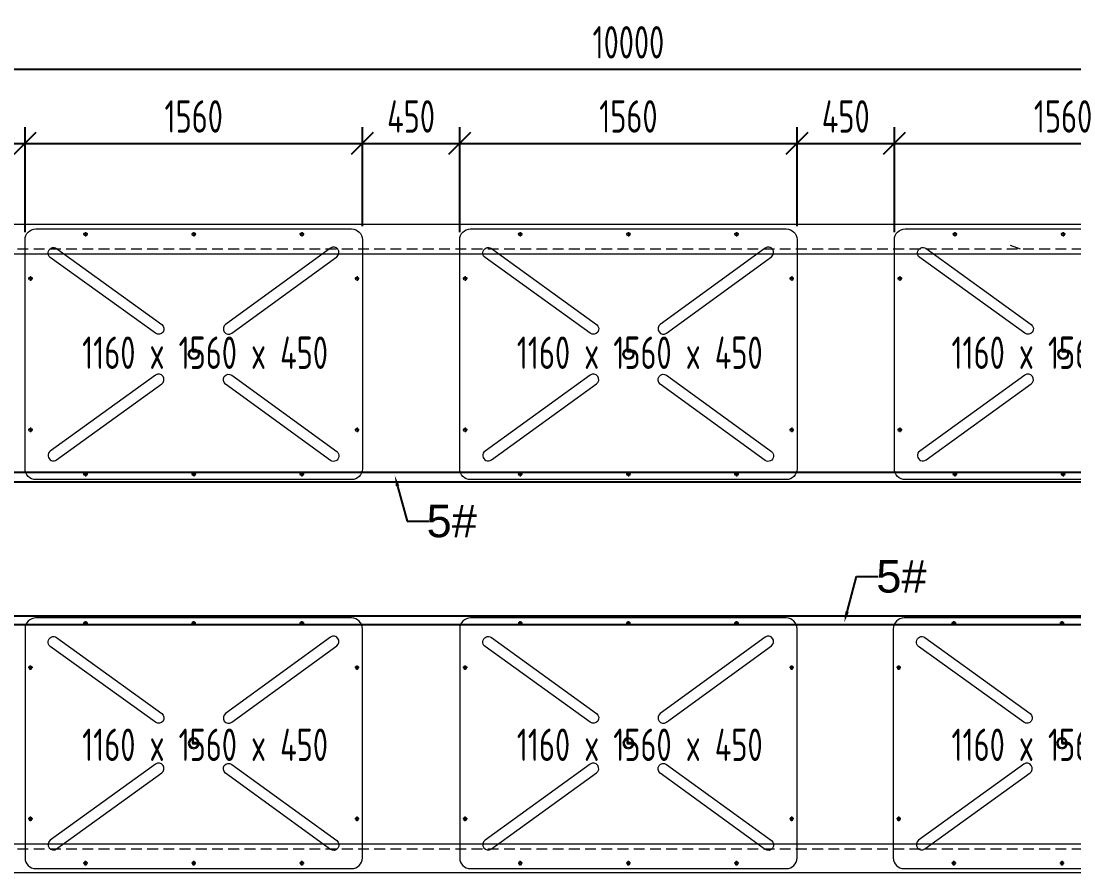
# Model space of a CAD drawing. Header units: millimetres. Extents: x 4 to 2106212, y -117026 to 198097.
# Drawn here: x 2017384 to 2022253, y 180080 to 184021 of the extents above; entities that cross this region are included whole.
import ezdxf
from ezdxf import colors
from ezdxf.entities.mleader import LeaderData, LeaderLine
from ezdxf.math import Vec2, Vec3

# ---------------------------------------------------------------- set-up
doc = ezdxf.new("R2010")
doc.units = ezdxf.units.MM
doc.linetypes.add('CENTER', pattern=[0.6, 0.375, -0.075, 0.075, -0.075])
doc.linetypes.add('DASHED', pattern=[0.75, 0.5, -0.25])
for name, color, linetype, lineweight in [('0dim', 6, 'Continuous', 9), ('dim', 6, 'Continuous', 13), ('文本', 3, 'Continuous', 13), ('浮箱', 160, 'Continuous', 20), ('铝型材', 7, 'Continuous', 13)]:
    doc.layers.add(name, color=color, linetype=linetype, lineweight=lineweight)
doc.layers.add('卡槽', color=242, linetype='Continuous')
doc.layers.add('标注', color=9, linetype='Continuous')
doc.styles.add('Arial', font='arial.ttf')
doc.styles.add('hztxt', font='ros1.shx', dxfattribs={"width": 0.8, "bigfont": 'hztxt.shx'})
doc.dimstyles.new('DIM-50', dxfattribs={"dimscale": 50, "dimtxt": 3, "dimasz": 2, "dimexe": 1.5, "dimexo": 1.5, "dimgap": 1, "dimtad": 1, "dimdec": 1, "dimdsep": 46, "dimtxsty": 'hztxt', "dimblk": 'OBLIQUE', "dimcen": 0, "dimdle": 1.5, "dimclrd": 9, "dimclre": 9, "dimclrt": 2, "dimadec": 1, "dimazin": 0, "dimtfac": 1, "dimtdec": 1, "dimtix": 1, "dimtmove": 2, "dimatfit": 3, "dimldrblk": 'OBLIQUE', "dimfxl": 15, "dimtolj": 1, "dimtzin": 0, "dimarcsym": 1})

# ---------------------------------------------------------------- blocks, each defined once
blk = doc.blocks.new('_Oblique')
at = {"color": 0, "linetype": 'ByBlock', "lineweight": -2}
blk.add_line((-0.5, -0.5), (0.5, 0.5), dxfattribs=at)
blk = doc.blocks.new('*D3096')
at = {"layer": 'Defpoints', "color": 0, "transparency": 16777216}
for p in [(2015192.6, 183798), (2015192.6, 183080, 0), (2025192.6, 183080)]:
    blk.add_point(p, dxfattribs=at)
at = {"layer": '标注', "color": 9, "lineweight": -2, "transparency": 16777216}
for p, q in [((2015192.6, 183155), (2015192.6, 183873)), ((2025192.6, 183155), (2025192.6, 183873)), ((2025267.6, 183798), (2015117.6, 183798))]:
    blk.add_line(p, q, dxfattribs=at)
at = {"layer": '标注', "color": 9, "lineweight": -2, "transparency": 16777216, "xscale": 100, "yscale": 100, "zscale": 100, "rotation": 180}
blk.add_blockref('_Oblique', (2015192.6, 183798), dxfattribs=at)
at = {"layer": '标注', "color": 9, "lineweight": -2, "transparency": 16777216, "xscale": 100, "yscale": 100, "zscale": 100}
blk.add_blockref('_Oblique', (2025192.6, 183798), dxfattribs=at)
at = {"layer": '标注', "color": 2, "transparency": 16777216, "insert": (2020192.6, 183923), "char_height": 150, "attachment_point": 5, "style": 'hztxt'}
blk.add_mtext('\\A1;10000', dxfattribs=at)
blk = doc.blocks.new('*D3099')
at = {"layer": 'Defpoints', "color": 0, "transparency": 16777216}
for p in [(2017402.6, 183455.1), (2016952.6, 182998, 0), (2017402.6, 182969, 0)]:
    blk.add_point(p, dxfattribs=at)
at = {"layer": '标注', "color": 9, "lineweight": -2, "transparency": 16777216}
for p, q in [((2016952.6, 183073), (2016952.6, 183530.1)), ((2017402.6, 183044), (2017402.6, 183530.1)), ((2016877.6, 183455.1), (2017477.6, 183455.1))]:
    blk.add_line(p, q, dxfattribs=at)
at = {"layer": '标注', "color": 9, "lineweight": -2, "transparency": 16777216, "xscale": 100, "yscale": 100, "zscale": 100, "rotation": 180}
blk.add_blockref('_Oblique', (2016952.6, 183455.1), dxfattribs=at)
at = {"layer": '标注', "color": 9, "lineweight": -2, "transparency": 16777216, "xscale": 100, "yscale": 100, "zscale": 100}
blk.add_blockref('_Oblique', (2017402.6, 183455.1), dxfattribs=at)
at = {"layer": '标注', "color": 2, "transparency": 16777216, "insert": (2017177.6, 183580.1), "char_height": 150, "attachment_point": 5, "style": 'hztxt'}
blk.add_mtext('\\A1;450', dxfattribs=at)
blk = doc.blocks.new('*D3100')
at = {"layer": 'Defpoints', "color": 0, "transparency": 16777216}
for p in [(2018962.6, 183455.1), (2017402.6, 182969, 0), (2018962.6, 182998, 0)]:
    blk.add_point(p, dxfattribs=at)
at = {"layer": '标注', "color": 9, "lineweight": -2, "transparency": 16777216}
for p, q in [((2017402.6, 183044), (2017402.6, 183530.1)), ((2018962.6, 183073), (2018962.6, 183530.1)), ((2017327.6, 183455.1), (2019037.6, 183455.1))]:
    blk.add_line(p, q, dxfattribs=at)
at = {"layer": '标注', "color": 9, "lineweight": -2, "transparency": 16777216, "xscale": 100, "yscale": 100, "zscale": 100, "rotation": 180}
blk.add_blockref('_Oblique', (2017402.6, 183455.1), dxfattribs=at)
at = {"layer": '标注', "color": 9, "lineweight": -2, "transparency": 16777216, "xscale": 100, "yscale": 100, "zscale": 100}
blk.add_blockref('_Oblique', (2018962.6, 183455.1), dxfattribs=at)
at = {"layer": '标注', "color": 2, "transparency": 16777216, "insert": (2018182.6, 183580.1), "char_height": 150, "attachment_point": 5, "style": 'hztxt'}
blk.add_mtext('\\A1;1560', dxfattribs=at)
blk = doc.blocks.new('*D3101')
at = {"layer": 'Defpoints', "color": 0, "transparency": 16777216}
for p in [(2019412.6, 183455.1), (2018962.6, 182998, 0), (2019412.6, 182969, 0)]:
    blk.add_point(p, dxfattribs=at)
at = {"layer": '标注', "color": 9, "lineweight": -2, "transparency": 16777216}
for p, q in [((2018962.6, 183073), (2018962.6, 183530.1)), ((2019412.6, 183044), (2019412.6, 183530.1)), ((2018887.6, 183455.1), (2019487.6, 183455.1))]:
    blk.add_line(p, q, dxfattribs=at)
at = {"layer": '标注', "color": 9, "lineweight": -2, "transparency": 16777216, "xscale": 100, "yscale": 100, "zscale": 100, "rotation": 180}
blk.add_blockref('_Oblique', (2018962.6, 183455.1), dxfattribs=at)
at = {"layer": '标注', "color": 9, "lineweight": -2, "transparency": 16777216, "xscale": 100, "yscale": 100, "zscale": 100}
blk.add_blockref('_Oblique', (2019412.6, 183455.1), dxfattribs=at)
at = {"layer": '标注', "color": 2, "transparency": 16777216, "insert": (2019187.6, 183580.1), "char_height": 150, "attachment_point": 5, "style": 'hztxt'}
blk.add_mtext('\\A1;450', dxfattribs=at)
blk = doc.blocks.new('*D3102')
at = {"layer": 'Defpoints', "color": 0, "transparency": 16777216}
for p in [(2020972.6, 183455.1), (2019412.6, 182969, 0), (2020972.6, 182998, 0)]:
    blk.add_point(p, dxfattribs=at)
at = {"layer": '标注', "color": 9, "lineweight": -2, "transparency": 16777216}
for p, q in [((2019412.6, 183044), (2019412.6, 183530.1)), ((2020972.6, 183073), (2020972.6, 183530.1)), ((2019337.6, 183455.1), (2021047.6, 183455.1))]:
    blk.add_line(p, q, dxfattribs=at)
at = {"layer": '标注', "color": 9, "lineweight": -2, "transparency": 16777216, "xscale": 100, "yscale": 100, "zscale": 100, "rotation": 180}
blk.add_blockref('_Oblique', (2019412.6, 183455.1), dxfattribs=at)
at = {"layer": '标注', "color": 9, "lineweight": -2, "transparency": 16777216, "xscale": 100, "yscale": 100, "zscale": 100}
blk.add_blockref('_Oblique', (2020972.6, 183455.1), dxfattribs=at)
at = {"layer": '标注', "color": 2, "transparency": 16777216, "insert": (2020192.6, 183580.1), "char_height": 150, "attachment_point": 5, "style": 'hztxt'}
blk.add_mtext('\\A1;1560', dxfattribs=at)
blk = doc.blocks.new('*D3103')
at = {"layer": 'Defpoints', "color": 0, "transparency": 16777216}
for p in [(2021422.6, 183455.1), (2020972.6, 182998, 0), (2021422.6, 182969, 0)]:
    blk.add_point(p, dxfattribs=at)
at = {"layer": '标注', "color": 9, "lineweight": -2, "transparency": 16777216}
for p, q in [((2020972.6, 183073), (2020972.6, 183530.1)), ((2021422.6, 183044), (2021422.6, 183530.1)), ((2020897.6, 183455.1), (2021497.6, 183455.1))]:
    blk.add_line(p, q, dxfattribs=at)
at = {"layer": '标注', "color": 9, "lineweight": -2, "transparency": 16777216, "xscale": 100, "yscale": 100, "zscale": 100, "rotation": 180}
blk.add_blockref('_Oblique', (2020972.6, 183455.1), dxfattribs=at)
at = {"layer": '标注', "color": 9, "lineweight": -2, "transparency": 16777216, "xscale": 100, "yscale": 100, "zscale": 100}
blk.add_blockref('_Oblique', (2021422.6, 183455.1), dxfattribs=at)
at = {"layer": '标注', "color": 2, "transparency": 16777216, "insert": (2021197.6, 183580.1), "char_height": 150, "attachment_point": 5, "style": 'hztxt'}
blk.add_mtext('\\A1;450', dxfattribs=at)
blk = doc.blocks.new('*D3104')
at = {"layer": 'Defpoints', "color": 0, "transparency": 16777216}
for p in [(2022982.6, 183455.1), (2021422.6, 182969, 0), (2022982.6, 182998, 0)]:
    blk.add_point(p, dxfattribs=at)
at = {"layer": '标注', "color": 9, "lineweight": -2, "transparency": 16777216}
for p, q in [((2021422.6, 183044), (2021422.6, 183530.1)), ((2022982.6, 183073), (2022982.6, 183530.1)), ((2021347.6, 183455.1), (2023057.6, 183455.1))]:
    blk.add_line(p, q, dxfattribs=at)
at = {"layer": '标注', "color": 9, "lineweight": -2, "transparency": 16777216, "xscale": 100, "yscale": 100, "zscale": 100, "rotation": 180}
blk.add_blockref('_Oblique', (2021422.6, 183455.1), dxfattribs=at)
at = {"layer": '标注', "color": 9, "lineweight": -2, "transparency": 16777216, "xscale": 100, "yscale": 100, "zscale": 100}
blk.add_blockref('_Oblique', (2022982.6, 183455.1), dxfattribs=at)
at = {"layer": '标注', "color": 2, "transparency": 16777216, "insert": (2022202.6, 183580.1), "char_height": 150, "attachment_point": 5, "style": 'hztxt'}
blk.add_mtext('\\A1;1560', dxfattribs=at)
blk = doc.blocks.new('FX')
at = {"layer": '浮箱', "color": 5, "linetype": 'Continuous'}
for p, q in [((1949463, 183145.6, 0), (1950923, 183145.6, 0)), ((1949413, 182035.6, 0), (1949413, 183095.6, 0)), ((1950973, 183095.6, 0), (1950973, 182035.6, 0)), ((1950923, 181985.6, 0), (1949463, 181985.6, 0))]:
    blk.add_line(p, q, dxfattribs=at)
at = {"layer": '浮箱', "color": 1, "linetype": 'CENTER', "ltscale": 9.652}
for p, q in [((1949703.4, 183120.6, 0), (1949682.5, 183120.6, 0)), ((1949693, 183131, 0), (1949693, 183110.1, 0)), ((1950203.4, 183120.6, 0), (1950182.5, 183120.6, 0)), ((1950193, 183131, 0), (1950193, 183110.1, 0)), ((1950703.4, 183120.6, 0), (1950682.5, 183120.6, 0)), ((1950693, 183131, 0), (1950693, 183110.1, 0)), ((1949448.4, 182915.6, 0), (1949427.5, 182915.6, 0)), ((1949438, 182926, 0), (1949438, 182905.1, 0)), ((1950958.4, 182915.6, 0), (1950937.5, 182915.6, 0)), ((1950948, 182926, 0), (1950948, 182905.1, 0)), ((1949448.4, 182215.6, 0), (1949427.5, 182215.6, 0)), ((1949438, 182226, 0), (1949438, 182205.1, 0)), ((1950958.4, 182215.6, 0), (1950937.5, 182215.6, 0)), ((1950948, 182226, 0), (1950948, 182205.1, 0)), ((1949703.4, 182010.6, 0), (1949682.5, 182010.6, 0)), ((1949693, 182021, 0), (1949693, 182000.1, 0)), ((1950203.4, 182010.6, 0), (1950182.5, 182010.6, 0)), ((1950193, 182021, 0), (1950193, 182000.1, 0)), ((1950703.4, 182010.6, 0), (1950682.5, 182010.6, 0)), ((1950693, 182021, 0), (1950693, 182000.1, 0))]:
    blk.add_line(p, q, dxfattribs=at)
at = {"layer": '浮箱', "linetype": 'Continuous'}
for p, q in [((1950793.9, 183145.7, 0), (1950793.9, 183145.6, 0)), ((1950798.7, 183145.6, 0), (1950798.7, 183145.7, 0)), ((1950798.8, 183145.6, 0), (1950798.8, 183145.7, 0)), ((1950799, 183145.6, 0), (1950799, 183145.7, 0)), ((1950799.6, 183145.7, 0), (1950799.6, 183145.6, 0)), ((1950799.7, 183145.7, 0), (1950799.7, 183145.6, 0)), ((1950800, 183145.7, 0), (1950800, 183145.6, 0)), ((1950805.4, 183145.6, 0), (1950805.4, 183145.7, 0)), ((1949413, 182978.1, 0), (1949412.8, 182978.1, 0)), ((1949412.9, 182972.6, 0), (1949413, 182972.6, 0)), ((1949412.9, 182972.3, 0), (1949413, 182972.3, 0)), ((1949412.9, 182972.3, 0), (1949413, 182972.3, 0)), ((1949413, 182971.6, 0), (1949412.9, 182971.6, 0)), ((1949413, 182971.4, 0), (1949412.9, 182971.4, 0)), ((1949413, 182971.3, 0), (1949412.9, 182971.3, 0)), ((1949412.9, 182966.5, 0), (1949413, 182966.5, 0))]:
    blk.add_line(p, q, dxfattribs=at)
at = {"layer": '浮箱', "color": 5, "linetype": 'Continuous', "elevation": 0}
for points in [[(1950854.5, 183016.1, 1), (1950825.1, 183056.6), (1950340, 182703.5, 0.999989), (1950369.4, 182663.1), (1950854.5, 183016.1)], [(1949529.9, 183013.8, -1), (1949559.2, 183054.4), (1950045.5, 182703, -0.999989), (1950016.2, 182662.5), (1949529.9, 183013.8)], [(1949529.9, 182117.3, 1), (1949559.2, 182076.8), (1950045.5, 182428.2, 0.999989), (1950016.2, 182468.7), (1949529.9, 182117.3)], [(1950854.5, 182115, -1), (1950825.1, 182074.6), (1950340, 182427.7, -0.999989), (1950369.4, 182468.1), (1950854.5, 182115)]]:
    blk.add_lwpolyline(points, format="xyb", dxfattribs=at)
blk.add_lwpolyline([(1950207.7, 182585.8), (1950207.7, 182585.8)], dxfattribs=at)
at = {"layer": '浮箱', "color": 9, "linetype": 'Continuous'}
for centre in [(1949693, 183120.6, 0), (1950193, 183120.6, 0), (1950693, 183120.6, 0), (1949438, 182915.6, 0), (1950948, 182915.6, 0), (1949438, 182215.6, 0), (1950948, 182215.6, 0), (1949693, 182010.6, 0), (1950193, 182010.6, 0), (1950693, 182010.6, 0)]:
    blk.add_circle(centre, 7.5, dxfattribs=at)
at = {"layer": '浮箱', "color": 5, "linetype": 'Continuous'}
for radius in [25, 20]:
    blk.add_circle((1950193, 182565.6, 0), radius, dxfattribs=at)
at = {"layer": '浮箱', "color": 5, "linetype": 'Continuous', "extrusion": (0, 0, -1)}
for centre, start, end in [((-1949463, 183095.6, 0), 0, 90), ((-1950923, 183095.6, 0), 90, 180), ((-1949463, 182035.6, 0), 270, 0), ((-1950923, 182035.6, 0), 180, 270)]:
    blk.add_arc(centre, 50, start, end, dxfattribs=at)

msp = doc.modelspace()

# ---------------------------------------------------------------- linework, layer by layer
at = {"layer": '0dim'}
msp.add_line((2021958.6062, 182984.7561), (2022003.5679, 182967.9496), dxfattribs=at)
at = {"layer": 'dim', "color": 1, "linetype": 'DASHED', "ltscale": 100}
for p, q in [((2015192.5793, 182967.9895), (2025192.5793, 182967.9895)), ((2015192.5793, 180191.9895), (2025192.5793, 180191.9895))]:
    msp.add_line(p, q, dxfattribs=at)
at = {"layer": '卡槽', "color": 22, "ltscale": 5000}
for points in [[(2015192.5793, 181931.9895), (2015192.5793, 181889.9895), (2025185.0793, 181889.9895), (2025185.0793, 181931.9895)], [(2015192.5793, 181227.9895), (2015192.5793, 181269.9895), (2025185.0793, 181269.9895), (2025185.0793, 181227.9895)]]:
    msp.add_lwpolyline(points, close=True, dxfattribs=at)
at = {"layer": '铝型材', "color": 3}
for points in [[(2025192.5793, 183079.9895), (2015192.5793, 183079.9895), (2015192.5793, 182944.9895), (2025192.5793, 182944.9895)], [(2025192.5793, 180079.9895), (2015192.5793, 180079.9895), (2015192.5793, 180214.9895), (2025192.5793, 180214.9895)]]:
    msp.add_lwpolyline(points, close=True, dxfattribs=at)

# ---------------------------------------------------------------- block references
for p in [(67989.611, -85.5994, 0.0005), (69999.611, -85.5994, 0.0005), (72009.611, -85.5994, 0.0005)]:
    msp.add_blockref('FX', p)
at = {"xscale": -1, "rotation": 180}
for p in [(67989.611, 363245.5783, 0.0005), (69999.611, 363245.5783, 0.0005), (72004.611, 363245.5783, 0.0005)]:
    msp.add_blockref('FX', p, dxfattribs=at)

# ---------------------------------------------------------------- texts
at = {"layer": '文本', "color": 3, "char_height": 150, "style": 'hztxt'}
for insert, attachment_point in [((2018803.4404, 182561.9562, -0.0005), 3), ((2020813.4404, 182561.9562, -0.0005), 3), ((2022823.4404, 182561.9562, -0.0005), 3), ((2018803.4404, 180598.0228, -0.0005), 9), ((2020813.4404, 180598.0228, -0.0005), 9), ((2022823.4404, 180598.0228, -0.0005), 9)]:
    msp.add_mtext('\\pi41.0595;1160 x 1560 x 450          ', dxfattribs=dict(at, insert=insert, attachment_point=attachment_point))

# ---------------------------------------------------------------- dimensions: what is measured, and where the dimension line sits
at = {"layer": '标注'}
dim = msp.add_linear_dim(base=(2015192.5793, 183798.0009), p1=(2025192.5793, 183079.9895), p2=(2015192.5793, 183079.9895, 0.0005), angle=180, dimstyle='DIM-50', dxfattribs=at)
dim.commit()
dim.dimension.update_dxf_attribs({"geometry": '*D3096', "text_midpoint": (2020192.5793, 183923.0009)})
for base, p1, p2, picture, middle in [((2017402.5793, 183455.089), (2016952.5793, 182997.9895, -0.001), (2017402.5793, 182968.9895, -0.001), '*D3099', (2017177.5793, 183580.089)), ((2018962.5793, 183455.089), (2017402.5793, 182968.9895, -0.001), (2018962.5793, 182997.9895, -0.001), '*D3100', (2018182.5793, 183580.089)), ((2019412.5793, 183455.089), (2018962.5793, 182997.9895, -0.001), (2019412.5793, 182968.9895, -0.001), '*D3101', (2019187.5793, 183580.089)), ((2020972.5793, 183455.089), (2019412.5793, 182968.9895, -0.001), (2020972.5793, 182997.9895, -0.001), '*D3102', (2020192.5793, 183580.089)), ((2021422.5793, 183455.089), (2020972.5793, 182997.9895, -0.001), (2021422.5793, 182968.9895, -0.001), '*D3103', (2021197.5793, 183580.089)), ((2022982.5793, 183455.089), (2021422.5793, 182968.9895, -0.001), (2022982.5793, 182997.9895, -0.001), '*D3104', (2022202.5793, 183580.089))]:
    dim = msp.add_linear_dim(base=base, p1=p1, p2=p2, dimstyle='DIM-50', dxfattribs=at)
    dim.commit()
    dim.dimension.update_dxf_attribs({"geometry": picture, "text_midpoint": middle})

# ---------------------------------------------------------------- leaders
at = {"layer": '标注', "color": 6}
ml = msp.add_multileader_mtext('Standard', dxfattribs=at)
ml.set_content('5#', color=6, style='Arial')
ml.set_leader_properties(color=8)
ml.build(insert=Vec2(0, 0))
ml.multileader.update_dxf_attribs({"dogleg_length": 100, "arrow_head_size": 50})
ctx = ml.context
ctx.base_point, ctx.char_height, ctx.arrow_head_size, ctx.plane_origin = Vec3(2019269.3695, 181707.04), 150, 50, Vec3(2019465.333, 180208.451)
ctx.text_align_type = 2
notes = []
notes.append((ctx, [(1, (1, 1, 0), (2019169.3695, 181707.04), (1, 0), 100, [(0, [(2019112.2898, 181918.3385)], 0, [])])]))
ctx.mtext.insert, ctx.mtext.alignment, ctx.mtext.flow_direction = Vec3(2019492.2539, 181783.2989), 3, 5
ml = msp.add_multileader_mtext('Standard', dxfattribs=at)
ml.set_content('5#', color=6, style='Arial')
ml.set_leader_properties(color=8)
ml.build(insert=Vec2(0, 0))
ml.multileader.update_dxf_attribs({"dogleg_length": 100, "arrow_head_size": 50})
ctx = ml.context
ctx.base_point, ctx.char_height, ctx.arrow_head_size, ctx.plane_origin = Vec3(2021348.0395, 181450.9376), 150, 50, Vec3(2021544.0031, 182949.5266)
ctx.text_align_type = 2
notes.append((ctx, [(1, (1, 1, 0), (2021248.0395, 181450.9376), (1, 0), 100, [(0, [(2021190.9599, 181239.6392)], 0, [])])]))
ctx.mtext.insert, ctx.mtext.alignment, ctx.mtext.flow_direction = Vec3(2021571.7653, 181527.2166), 3, 5
for ctx, leaders in notes:
    for number, flags, end, landing, length, lines in leaders:
        leader = LeaderData()
        leader.index, (leader.has_last_leader_line, leader.has_dogleg_vector, leader.attachment_direction) = number, flags
        leader.last_leader_point, leader.dogleg_vector, leader.dogleg_length = Vec3(end), Vec3(landing), length
        for number, points, colour, breaks in lines:
            line = LeaderLine()
            line.index, line.vertices, line.color, line.breaks = number, Vec3.list(points), colors.encode_raw_color(colour), breaks
            leader.lines.append(line)
        ctx.leaders.append(leader)

doc.saveas('drawing.dxf')
